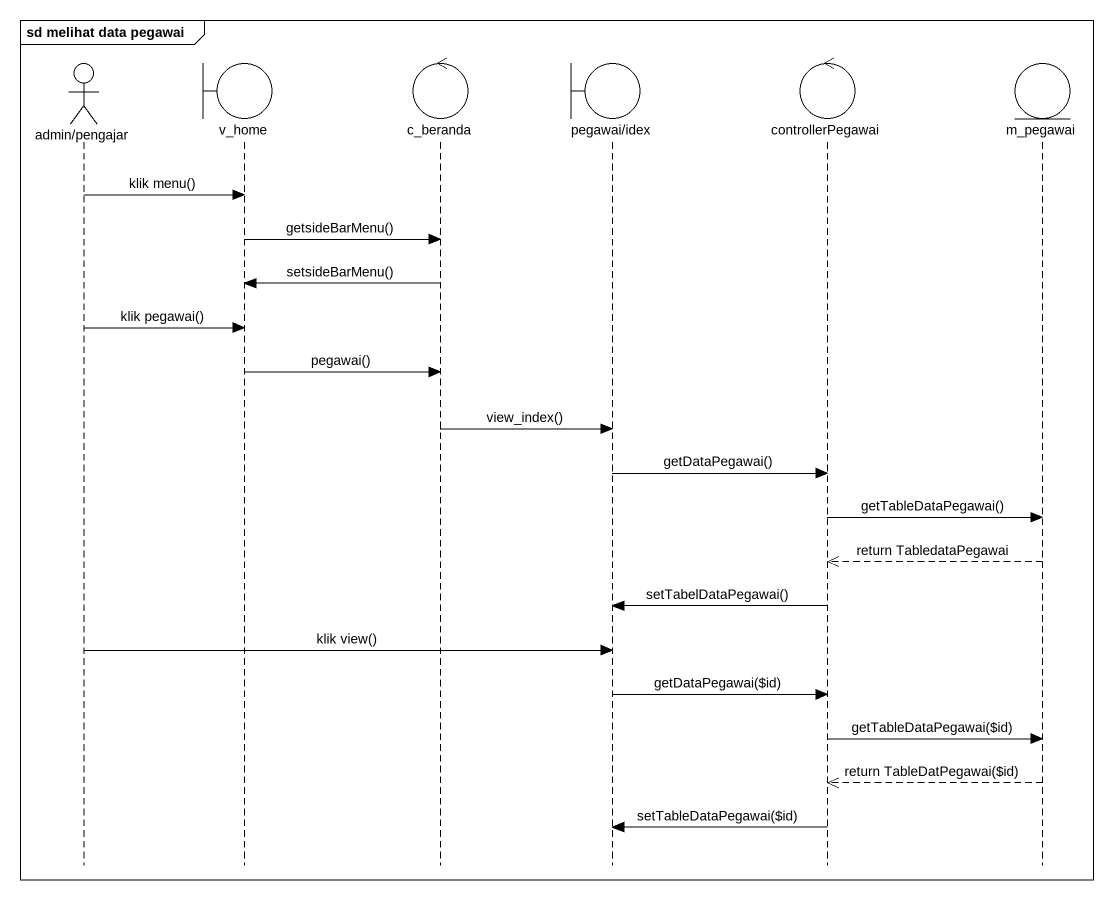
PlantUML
@startuml
mainframe sd melihat data pegawai
hide footbox
actor "admin/pengajar" as admin_pengajar
boundary v_home
control c_beranda
boundary "pegawai/idex" as pegawai_idex
control controllerPegawai
entity m_pegawai

admin_pengajar -> v_home : klik menu()
v_home -> c_beranda : getsideBarMenu()
c_beranda -> v_home : setsideBarMenu()
admin_pengajar -> v_home : klik pegawai()
v_home -> c_beranda : pegawai()
c_beranda -> pegawai_idex : view_index()
pegawai_idex -> controllerPegawai : getDataPegawai()
controllerPegawai -> m_pegawai : getTableDataPegawai()
m_pegawai -->> controllerPegawai : return TabledataPegawai
controllerPegawai -> pegawai_idex : setTabelDataPegawai()
admin_pengajar -> pegawai_idex : klik view()
pegawai_idex -> controllerPegawai : getDataPegawai(~$id)
controllerPegawai -> m_pegawai : getTableDataPegawai(~$id)
m_pegawai -->> controllerPegawai : return TableDatPegawai(~$id)
controllerPegawai -> pegawai_idex : setTableDataPegawai(~$id)
@enduml
